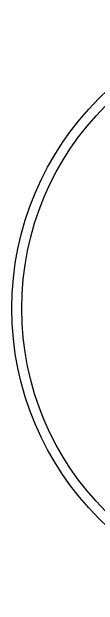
# Model space of a CAD drawing. Header units: millimetres. Extents: x -3 to 3, y -3 to 3.
# Drawn here: x -3 to -2.13, y -3 to 3 of the extents above; entities that cross this region are included whole.
import ezdxf

# ---------------------------------------------------------------- set-up
doc = ezdxf.new("R2010")
doc.units = ezdxf.units.MM
doc.layers.add('Body', color=7, linetype='CONTINUOUS')

msp = doc.modelspace()

# ---------------------------------------------------------------- linework, layer by layer
at = {"layer": 'Body'}
for centre, radius in [((0, 0, 6.3), 3), ((0, 0, 1.5), 3), ((0, 0, 6.3), 3), ((0, 0, 1.5), 3), ((0, 0, 6.4), 2.9), ((0, 0, 6.4), 2.9), ((0, 0, 1.4), 2.9), ((0, 0, 1.4), 2.9)]:
    msp.add_circle(centre, radius, dxfattribs=at)

doc.saveas('drawing.dxf')
